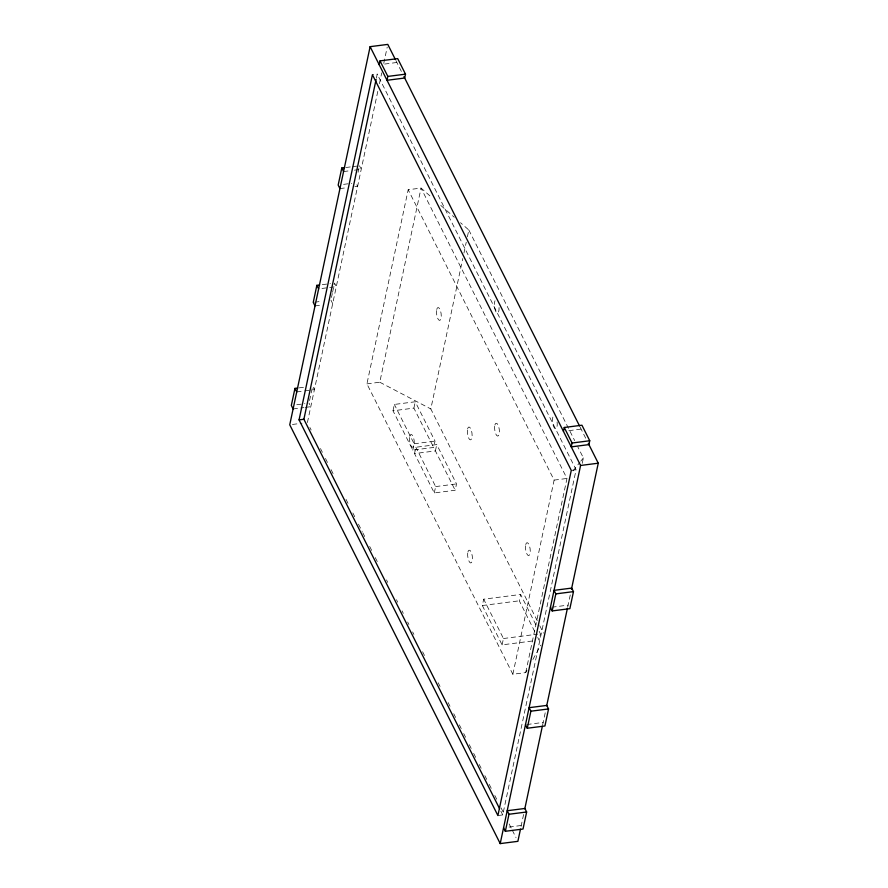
<?xml version="1.0" encoding="UTF-8"?>
<svg xmlns="http://www.w3.org/2000/svg" width="888" height="888" viewBox="0 0 888 888"><rect width="100%" height="100%" fill="white"/><g stroke="black" fill="none" stroke-linecap="round" stroke-linejoin="round"><path stroke-width="0.67" stroke-dasharray="4.44 3.33" d="M376.379 78.166L377.245 74.115L372.427 74.725M309.557 400.544L312.343 387.446M331.468 297.491L332.301 293.562M332.578 292.252L334.532 283.083L336.308 286.613L318.637 288.877M358.075 172.316L358.907 168.387M307.415 422.533L377.988 90.476M379.431 83.705L381.74 72.86M383.749 63.37L387.212 47.108M527.017 670.229L525.707 672.605L512.864 674.258L366.922 383.871L408.191 189.721L421.045 188.078L431.435 197.192M366.922 383.871L379.775 382.217L421.045 188.078L566.977 478.466L525.707 672.605M393.007 410.789L394.361 404.44L415.24 401.764L435.009 441.103L433.666 447.452L412.776 450.116L393.007 410.789L413.897 408.114L433.666 447.452M413.897 408.114L415.24 401.764M412.776 450.116L414.13 443.778L394.361 404.44M414.518 453.59L415.873 447.252L436.752 444.577L456.521 483.905L455.178 490.254L434.288 492.929L414.518 453.59L435.409 450.915L455.178 490.254M537.251 620.745L430.813 408.935L462.792 258.486M463.947 253.058L466.244 242.213M467.399 236.796L468.842 230.014L460.528 222.722M435.409 450.915L436.752 444.577M434.288 492.929L435.642 486.58L415.873 447.252M532.201 641.014L502.097 644.866L482.328 605.527L483.683 599.189L520.623 594.461L536.075 625.185M502.097 644.866L503.452 638.516L483.683 599.189M534.72 631.535L519.28 600.799L520.623 594.461M512.864 674.258L554.123 480.108L408.191 189.721M497.902 815.539L502.73 814.918L576.09 469.774L377.245 74.115M582.228 463.347L583.383 457.931L577.777 446.786M521.056 826.428L523.643 814.229M542.657 724.775L545.543 711.221M567.721 606.87L570.607 593.317M532.911 659.495L540.77 645.188M573.015 470.895L579.931 462.248M580.785 461.172L583.383 457.931M384.648 64.058L396.881 62.493M345.876 167.499L351.315 166.811M352.669 166.633L356.743 166.112M343.567 171.551L349.006 170.862M354.445 170.163L361.238 169.286L359.462 165.767M343.612 184.36L351.77 183.317M339.949 188.589L346.742 187.712M354.9 186.669L357.62 186.325L355.844 182.795M322.3 284.648L330.447 283.605M314.596 302.198L321.389 301.332M315.018 305.905L321.811 305.039M299.034 387.878L304.473 387.179M296.725 391.93L303.53 391.053M304.884 390.887L314.396 389.666L313.22 387.312M296.77 404.739L304.928 403.685M293.107 408.957L303.985 407.57M305.339 407.392L310.778 406.693L309.002 403.163M292.463 424.453L301.976 423.232M414.13 443.778L435.009 441.103M568.886 430.658L581.118 429.093M435.642 486.58L456.521 483.905M571.273 470.396L576.09 469.774M554.123 480.108L566.977 478.466M482.328 605.527L519.28 600.799M551.781 607.214L568.087 605.128M503.452 638.516L537.662 634.143M526.85 724.53L543.156 722.444M509.013 827.061L521.245 825.496M379.775 382.217L430.813 408.935M440.781 205.406L454.29 217.249M395.882 60.506L402.109 72.894M580.197 427.272L585.914 438.639M468.842 230.014L574.669 440.592M539.749 625.696L543.478 633.133M539.16 631.335L540.392 633.788L539.049 640.137L537.196 636.452M330.913 300.111L332.678 303.641M309.901 427.494L311.144 429.97M320.49 448.551L322.355 452.27M325.474 458.463L327.961 463.425M331.069 469.619L333.566 474.581M346.02 499.356L349.128 505.55M352.869 512.986L354.734 516.705M358.475 524.142L362.204 531.568M362.826 532.811L364.702 536.53M369.686 546.442L372.172 551.393M375.28 557.597L377.777 562.548M386.491 579.897L387.734 582.373M396.459 599.722L397.702 602.197M402.064 610.877L403.307 613.353M407.67 622.022L408.913 624.497M412.643 631.934L413.897 634.409M422.61 651.759L424.475 655.477M438.173 682.739L440.048 686.457M448.14 702.563L450.005 706.282M453.746 713.719L455.611 717.426M459.351 724.863L461.216 728.582M463.714 733.544L465.578 737.251M469.308 744.688L471.184 748.406M473.67 753.368L476.789 759.562M479.276 764.513L481.141 768.231M484.881 775.668L486.746 779.387M489.244 784.337L492.352 790.531M494.838 795.493L496.714 799.211M501.065 807.88L504.184 814.074M509.168 823.986L511.655 828.948M512.276 830.191L516.017 837.617M500.865 811.21L502.73 814.918M499.067 307.581A6.482 2.276 82.7 0 1 495.904 311.732A6.482 2.276 82.7 0 1 495.038 300.777M557.087 421.955A6.482 2.276 82.7 0 1 555.888 428.615A6.482 2.276 82.7 0 1 552.791 423.854A6.482 2.276 82.7 0 1 553.368 416.217M436.541 310.6A6.482 2.276 82.7 0 0 439.527 320.401A6.482 2.276 82.7 0 0 440.537 310.889A6.482 2.276 82.7 0 0 436.541 310.6M494.672 426.296A6.482 2.276 82.7 0 0 497.669 436.097A6.482 2.276 82.7 0 0 498.679 426.573A6.482 2.276 82.7 0 0 494.672 426.296M467.388 430.092A6.482 2.276 82.7 0 0 470.385 439.882A6.482 2.276 82.7 0 0 471.395 430.369A6.482 2.276 82.7 0 0 467.388 430.092M409.568 437.495A6.482 2.276 82.7 0 0 412.565 447.297A6.482 2.276 82.7 0 0 413.564 437.773A6.482 2.276 82.7 0 0 409.568 437.495M525.529 545.787A6.482 2.276 82.7 0 0 528.527 555.577A6.482 2.276 82.7 0 0 529.537 546.065A6.482 2.276 82.7 0 0 525.529 545.787M467.71 553.191A6.482 2.276 82.7 0 0 470.707 562.981A6.482 2.276 82.7 0 0 471.706 553.468A6.482 2.276 82.7 0 0 467.71 553.191"/><path stroke-width="1.33" d="M297.669 388.045L294.96 388.4L291.331 405.428L293.107 408.957M319.58 284.993L316.861 285.348L313.242 302.375L315.018 305.905M344.511 167.677L341.791 168.021L338.173 185.059L339.949 188.589M395.26 59.274L387.79 44.4L370.118 46.664L289.743 424.797L500.21 843.6L517.882 841.336L520.479 829.137M299.067 419.869L372.427 74.725L571.273 470.396L497.902 815.539L299.067 419.869L303.885 419.258L499.622 808.735M303.885 419.258L376.09 79.52M379.209 64.757L380.031 60.884L397.702 58.63L405.505 74.159L404.684 78.022L387.013 80.286L387.834 76.412L380.031 60.884M563.447 431.346L564.269 427.483L581.94 425.219L589.743 440.748L588.922 444.611L571.25 446.875L572.072 443.012L564.269 427.483M500.21 843.6L580.586 465.467L370.118 46.664M505.35 831.29L508.979 814.263L507.203 810.733L524.875 808.469L526.639 811.998L523.021 829.026L505.35 831.29L503.585 827.76M527.261 728.238L530.88 711.199L529.104 707.681L546.775 705.416L548.551 708.946L544.932 725.973L527.261 728.238L525.485 724.708M552.192 610.922L555.821 593.883L554.045 590.354L571.717 588.089L573.481 591.619L569.863 608.657L552.192 610.922L550.427 607.392M524.797 808.813L542.368 726.14M546.686 705.805L567.432 608.225M571.461 589.244L598.257 463.203L588.3 443.378M387.834 76.412L405.505 74.159M572.072 443.012L589.743 440.748M580.586 465.467L598.257 463.203M555.821 593.883L573.481 591.619M530.88 711.199L548.551 708.946M508.979 814.263L526.639 811.998M403.973 76.612L579.575 426.029M341.791 168.021L343.567 171.551M316.861 285.348L318.637 288.877M294.96 388.4L296.725 391.93"/></g></svg>
